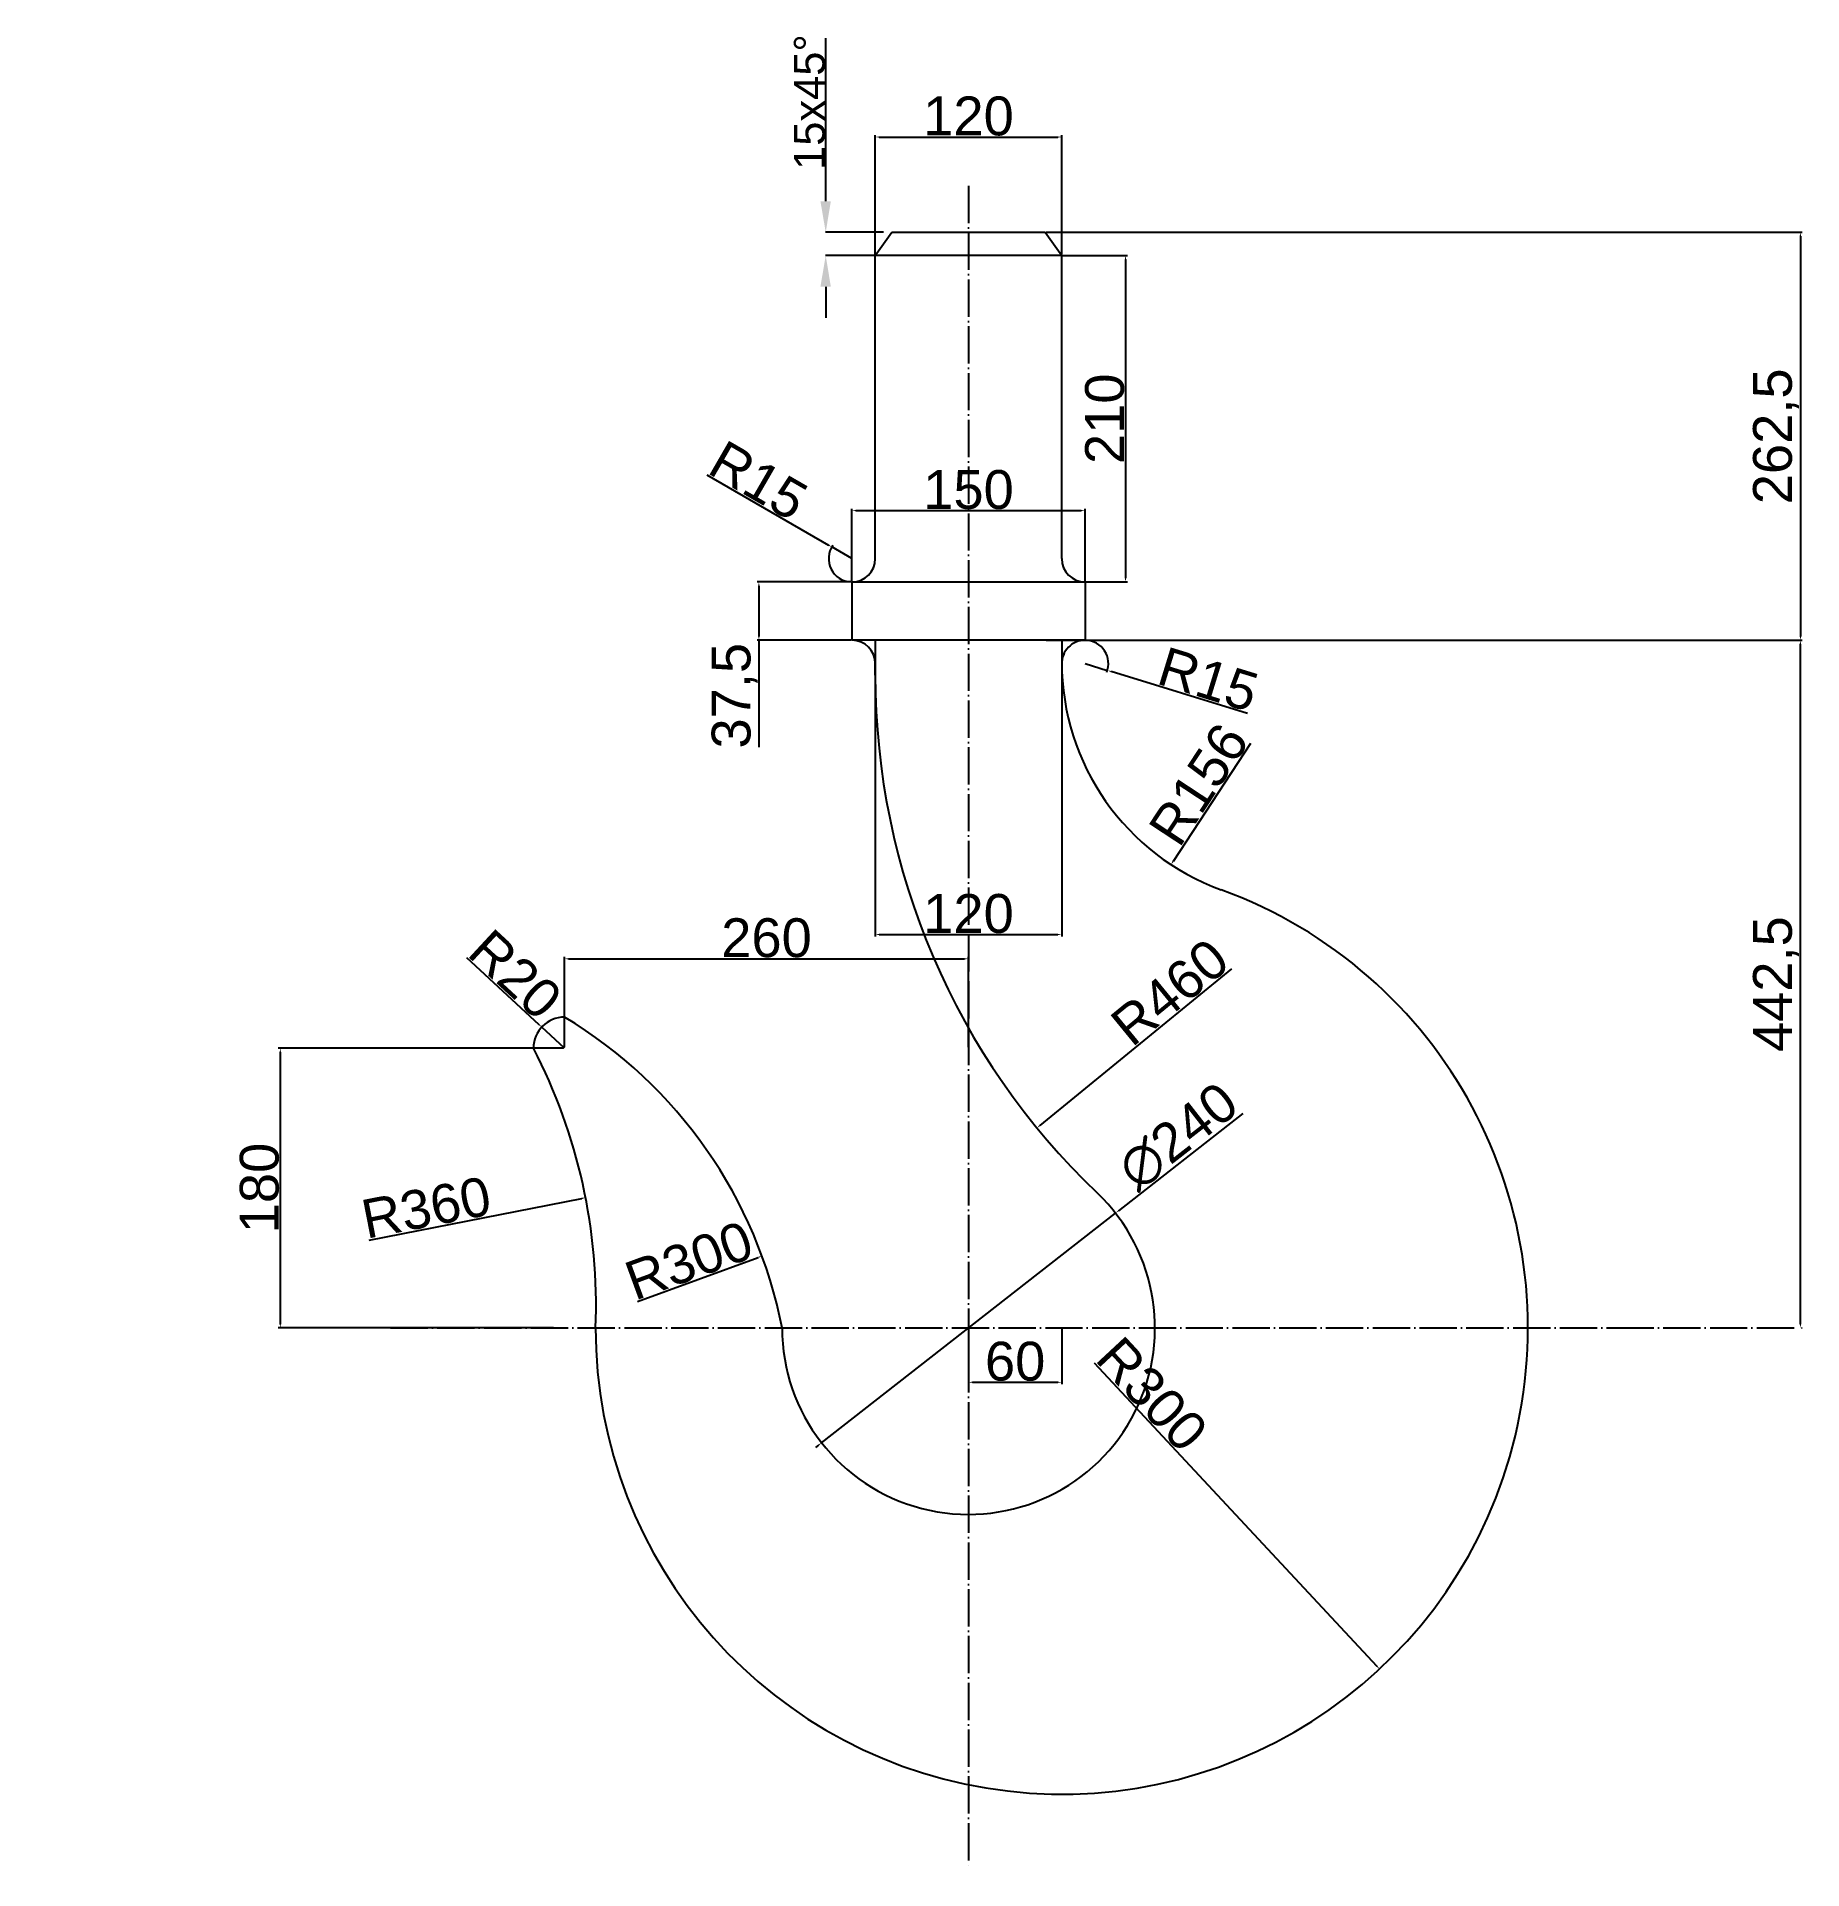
# Model space of a CAD drawing. Header units: millimetres. Extents: x 1744 to 2880, y 1195 to 2374.
import ezdxf

# ---------------------------------------------------------------- set-up
doc = ezdxf.new("R2010")
doc.units = ezdxf.units.MM
doc.linetypes.add('ACAD_ISO04W100', pattern=[30, 24, -3, 0, -3])
for name, color, linetype in [('DIMENCIONES', 2, 'Continuous'), ('Lineas de centro', 1, 'ACAD_ISO04W100'), ('Objeto', 172, 'Continuous')]:
    doc.layers.add(name, color=color, linetype=linetype)
doc.styles.get("Standard").update_dxf_attribs({"font": 'arial.ttf'})
doc.dimstyles.new('Dimensiones 2', dxfattribs={"dimscale": 0, "dimtxt": 25, "dimasz": 2.5, "dimexe": 1.25, "dimexo": 0.625, "dimtad": 1, "dimdec": 1, "dimtxsty": 'Standard', "dimcen": 2.5, "dimclre": 2, "dimclrt": 2, "dimadec": 0, "dimazin": 0, "dimtfac": 1, "dimtdec": 1, "dimtmove": 0, "dimatfit": 3, "dimfxl": 1, "dimtfillclr": 2, "dimarcsym": 0})
doc.dimstyles.get("Standard").update_dxf_attribs({"dimtxt": 0.18, "dimasz": 0.18, "dimexe": 0.18, "dimexo": 0.0625, "dimgap": 0.09, "dimtad": 0, "dimtih": 1, "dimtoh": 1, "dimdec": 4, "dimzin": 0, "dimdsep": 46, "dimtxsty": 'Standard', "dimcen": 0.09, "dimadec": 0, "dimazin": 0, "dimtfac": 1, "dimtdec": 4, "dimtofl": 0, "dimtmove": 0, "dimatfit": 3, "dimfxl": 1, "dimtolj": 1, "dimtzin": 0, "dimarcsym": 0})

# ---------------------------------------------------------------- blocks, each defined once
blk = doc.blocks.new('*D3')
at = {"layer": 'Defpoints', "color": 0, "transparency": 16777216}
for p in [(2403.6, 2309.9), (2283.6, 2233.6), (2403.6, 2233.6)]:
    blk.add_point(p, dxfattribs=at)
at = {"layer": 'DIMENCIONES', "color": 2, "lineweight": -2, "transparency": 16777216}
for p, q in [((2283.6, 2234.2), (2283.6, 2311.1)), ((2403.6, 2234.2), (2403.6, 2311.1))]:
    blk.add_line(p, q, dxfattribs=at)
at = {"layer": 'DIMENCIONES', "color": 0, "lineweight": -2, "transparency": 16777216}
blk.add_line((2286.1, 2309.9), (2401.1, 2309.9), dxfattribs=at)
at = {"layer": 'DIMENCIONES', "color": 0, "transparency": 16777216}
for points in [[(2286.1, 2310.3), (2286.1, 2309.5), (2283.6, 2309.9)], [(2401.1, 2310.3), (2401.1, 2309.5), (2403.6, 2309.9)]]:
    blk.add_solid(points, dxfattribs=at)
at = {"layer": 'DIMENCIONES', "color": 2, "transparency": 16777216, "insert": (2343.6, 2323.3), "char_height": 25, "attachment_point": 5}
blk.add_mtext('120', dxfattribs=at)
blk = doc.blocks.new('*D4')
at = {"layer": 'Defpoints', "color": 0, "transparency": 16777216}
for p in [(2403.6, 2233.6), (2403.6, 2023.6), (2444.6, 2023.6)]:
    blk.add_point(p, dxfattribs=at)
at = {"layer": 'DIMENCIONES', "color": 2, "lineweight": -2, "transparency": 16777216}
for p, q in [((2404.2, 2233.6), (2445.9, 2233.6)), ((2404.2, 2023.6), (2445.9, 2023.6))]:
    blk.add_line(p, q, dxfattribs=at)
at = {"layer": 'DIMENCIONES', "color": 0, "lineweight": -2, "transparency": 16777216}
blk.add_line((2444.6, 2231.1), (2444.6, 2026.1), dxfattribs=at)
at = {"layer": 'DIMENCIONES', "color": 0, "transparency": 16777216}
for points in [[(2444.2, 2231.1), (2445.1, 2231.1), (2444.6, 2233.6)], [(2444.2, 2026.1), (2445.1, 2026.1), (2444.6, 2023.6)]]:
    blk.add_solid(points, dxfattribs=at)
at = {"layer": 'DIMENCIONES', "color": 2, "transparency": 16777216, "insert": (2431.3, 2128.6), "char_height": 25, "attachment_point": 5, "rotation": 90}
blk.add_mtext('210', dxfattribs=at)
blk = doc.blocks.new('*D5')
at = {"layer": 'Defpoints', "color": 0, "transparency": 16777216}
for p in [(2251.7, 2248.6), (2289, 2248.6), (2289, 2233.6)]:
    blk.add_point(p, dxfattribs=at)
at = {"layer": 'DIMENCIONES', "color": 2, "lineweight": -2, "transparency": 16777216}
for p, q in [((2251.7, 2268.6), (2251.7, 2373.6)), ((2288.9, 2248.6), (2251.5, 2248.6)), ((2288.9, 2233.6), (2251.5, 2233.6)), ((2251.7, 2213.6), (2251.7, 2193.6))]:
    blk.add_line(p, q, dxfattribs=at)
at = {"layer": 'DIMENCIONES', "color": 2, "transparency": 16777216}
for points in [[(2248.3, 2268.6), (2255, 2268.6), (2251.7, 2248.6)], [(2248.3, 2213.6), (2255, 2213.6), (2251.7, 2233.6)]]:
    blk.add_solid(points, dxfattribs=at)
at = {"layer": 'DIMENCIONES', "color": 2, "transparency": 16777216, "insert": (2241.4, 2332.4), "char_height": 20, "attachment_point": 5, "rotation": 90}
blk.add_mtext('\\A1;15x45%%D', dxfattribs=at)
blk = doc.blocks.new('*D6')
at = {"layer": 'Defpoints', "color": 0, "transparency": 16777216}
for p in [(2255.6, 2046.1), (2268.6, 2038.6)]:
    blk.add_point(p, dxfattribs=at)
at = {"layer": 'DIMENCIONES', "color": 0, "lineweight": -2, "transparency": 16777216}
for p, q in [((2175.2, 2092.5), (2253.4, 2047.3)), ((2268.6, 2038.6), (2255.6, 2046.1))]:
    blk.add_line(p, q, dxfattribs=at)
at = {"layer": 'DIMENCIONES', "color": 2, "lineweight": -2, "transparency": 16777216}
blk.add_arc((2268.6, 2038.6), 15, 145.2254, 267.6127, dxfattribs=at)
at = {"layer": 'DIMENCIONES', "color": 0, "transparency": 16777216}
blk.add_solid([(2253.7, 2047.7), (2253.2, 2047), (2255.6, 2046.1)], dxfattribs=at)
at = {"layer": 'DIMENCIONES', "color": 2, "transparency": 16777216, "insert": (2208.4, 2088.8), "char_height": 25, "attachment_point": 5, "rotation": 330}
blk.add_mtext('R15', dxfattribs=at)
blk = doc.blocks.new('*D7')
at = {"layer": 'Defpoints', "color": 0, "transparency": 16777216}
for p in [(2268.6, 2023.6), (2208.7, 1986.1), (2268.6, 1986.1)]:
    blk.add_point(p, dxfattribs=at)
at = {"layer": 'DIMENCIONES', "color": 2, "lineweight": -2, "transparency": 16777216}
for p, q in [((2268, 2023.6), (2207.5, 2023.6)), ((2268, 1986.1), (2207.5, 1986.1))]:
    blk.add_line(p, q, dxfattribs=at)
at = {"layer": 'DIMENCIONES', "color": 0, "lineweight": -2, "transparency": 16777216}
for p, q in [((2208.7, 2021.1), (2208.7, 1988.6)), ((2208.7, 1986.1), (2208.7, 1917.2))]:
    blk.add_line(p, q, dxfattribs=at)
at = {"layer": 'DIMENCIONES', "color": 0, "transparency": 16777216}
for points in [[(2208.3, 2021.1), (2209.1, 2021.1), (2208.7, 2023.6)], [(2208.3, 1988.6), (2209.1, 1988.6), (2208.7, 1986.1)]]:
    blk.add_solid(points, dxfattribs=at)
at = {"layer": 'DIMENCIONES', "color": 2, "transparency": 16777216, "insert": (2193.1, 1950.4), "char_height": 25, "attachment_point": 5, "rotation": 90}
blk.add_mtext('37,5', dxfattribs=at)
blk = doc.blocks.new('*D8')
at = {"layer": 'Defpoints', "color": 0, "transparency": 16777216}
for p in [(2418.6, 2069.5), (2268.6, 2023.6), (2418.6, 2023.6)]:
    blk.add_point(p, dxfattribs=at)
at = {"layer": 'DIMENCIONES', "color": 2, "lineweight": -2, "transparency": 16777216}
for p, q in [((2268.6, 2024.2), (2268.6, 2070.7)), ((2418.6, 2024.2), (2418.6, 2070.7))]:
    blk.add_line(p, q, dxfattribs=at)
at = {"layer": 'DIMENCIONES', "color": 0, "lineweight": -2, "transparency": 16777216}
blk.add_line((2271.1, 2069.5), (2416.1, 2069.5), dxfattribs=at)
at = {"layer": 'DIMENCIONES', "color": 0, "transparency": 16777216}
for points in [[(2271.1, 2069.9), (2271.1, 2069.1), (2268.6, 2069.5)], [(2416.1, 2069.9), (2416.1, 2069.1), (2418.6, 2069.5)]]:
    blk.add_solid(points, dxfattribs=at)
at = {"layer": 'DIMENCIONES', "color": 2, "transparency": 16777216, "insert": (2343.6, 2082.9), "char_height": 25, "attachment_point": 5}
blk.add_mtext('150', dxfattribs=at)
blk = doc.blocks.new('*D9')
at = {"layer": 'Defpoints', "color": 0, "transparency": 16777216}
for p in [(2283.6, 1986.1), (2403.6, 1986.1), (2403.6, 1796.7)]:
    blk.add_point(p, dxfattribs=at)
at = {"layer": 'DIMENCIONES', "color": 2, "lineweight": -2, "transparency": 16777216}
for p, q in [((2283.6, 1985.5), (2283.6, 1795.5)), ((2403.6, 1985.5), (2403.6, 1795.5))]:
    blk.add_line(p, q, dxfattribs=at)
at = {"layer": 'DIMENCIONES', "color": 0, "lineweight": -2, "transparency": 16777216}
blk.add_line((2286.1, 1796.7), (2401.1, 1796.7), dxfattribs=at)
at = {"layer": 'DIMENCIONES', "color": 0, "transparency": 16777216}
for points in [[(2286.1, 1797.1), (2286.1, 1796.3), (2283.6, 1796.7)], [(2401.1, 1797.1), (2401.1, 1796.3), (2403.6, 1796.7)]]:
    blk.add_solid(points, dxfattribs=at)
at = {"layer": 'DIMENCIONES', "color": 2, "transparency": 16777216, "insert": (2343.6, 1810.1), "char_height": 25, "attachment_point": 5}
blk.add_mtext('120', dxfattribs=at)
blk = doc.blocks.new('*D10')
at = {"layer": 'Defpoints', "color": 0, "transparency": 16777216}
for p in [(2743.6, 1963.6), (2387.6, 1672.3)]:
    blk.add_point(p, dxfattribs=at)
at = {"layer": 'DIMENCIONES', "color": 0, "lineweight": -2, "transparency": 16777216}
blk.add_line((2512.8, 1774.7), (2389.5, 1673.9), dxfattribs=at)
at = {"layer": 'DIMENCIONES', "color": 0, "transparency": 16777216}
blk.add_solid([(2389.3, 1674.2), (2389.8, 1673.5), (2387.6, 1672.3)], dxfattribs=at)
at = {"layer": 'DIMENCIONES', "color": 2, "transparency": 16777216, "insert": (2473.2, 1759.6), "char_height": 25, "attachment_point": 5, "rotation": 39.292}
blk.add_mtext('R460', dxfattribs=at)
blk = doc.blocks.new('*D11')
at = {"layer": 'Defpoints', "color": 0, "transparency": 16777216}
for p in [(2438.2, 1617.5), (2249, 1469.7)]:
    blk.add_point(p, dxfattribs=at)
at = {"layer": 'DIMENCIONES', "color": 0, "lineweight": -2, "transparency": 16777216}
for p, q in [((2520.1, 1681.5), (2440.1, 1619)), ((2249, 1469.7), (2438.2, 1617.5)), ((2247.1, 1468.2), (2245.1, 1466.6))]:
    blk.add_line(p, q, dxfattribs=at)
at = {"layer": 'DIMENCIONES', "color": 0, "transparency": 16777216}
for points in [[(2439.9, 1619.3), (2440.4, 1618.7), (2438.2, 1617.5)], [(2246.8, 1468.5), (2247.3, 1467.8), (2249, 1469.7)]]:
    blk.add_solid(points, dxfattribs=at)
at = {"layer": 'DIMENCIONES', "color": 2, "transparency": 16777216, "insert": (2478.5, 1666.8), "char_height": 25, "attachment_point": 5, "rotation": 37.9959}
blk.add_mtext('∅240', dxfattribs=at)
blk = doc.blocks.new('*D12')
at = {"layer": 'Defpoints', "color": 0, "transparency": 16777216}
for p in [(2343.6, 1543.6), (2403.6, 1543.6), (2403.6, 1508.6)]:
    blk.add_point(p, dxfattribs=at)
at = {"layer": 'DIMENCIONES', "color": 2, "lineweight": -2, "transparency": 16777216}
for p, q in [((2343.6, 1543), (2343.6, 1507.3)), ((2403.6, 1543), (2403.6, 1507.3))]:
    blk.add_line(p, q, dxfattribs=at)
at = {"layer": 'DIMENCIONES', "color": 0, "lineweight": -2, "transparency": 16777216}
blk.add_line((2346.1, 1508.6), (2401.1, 1508.6), dxfattribs=at)
at = {"layer": 'DIMENCIONES', "color": 0, "transparency": 16777216}
for points in [[(2346.1, 1509), (2346.1, 1508.2), (2343.6, 1508.6)], [(2401.1, 1509), (2401.1, 1508.2), (2403.6, 1508.6)]]:
    blk.add_solid(points, dxfattribs=at)
at = {"layer": 'DIMENCIONES', "color": 2, "transparency": 16777216, "insert": (2373.6, 1522), "char_height": 25, "attachment_point": 5}
blk.add_mtext('60', dxfattribs=at)
blk = doc.blocks.new('*D13')
at = {"layer": 'Defpoints', "color": 0, "transparency": 16777216}
for p in [(2403.6, 1543.6), (2608.1, 1324.1)]:
    blk.add_point(p, dxfattribs=at)
at = {"layer": 'DIMENCIONES', "color": 0, "lineweight": -2, "transparency": 16777216}
blk.add_line((2424.5, 1521.2), (2606.4, 1325.9), dxfattribs=at)
at = {"layer": 'DIMENCIONES', "color": 0, "transparency": 16777216}
blk.add_solid([(2606.7, 1326.2), (2606.1, 1325.6), (2608.1, 1324.1)], dxfattribs=at)
at = {"layer": 'DIMENCIONES', "color": 2, "transparency": 16777216, "insert": (2461.7, 1500.9), "char_height": 25, "attachment_point": 5, "rotation": 312.971}
blk.add_mtext('R300', dxfattribs=at)
blk = doc.blocks.new('*D14')
at = {"layer": 'Defpoints', "color": 0, "transparency": 16777216}
for p in [(2210.7, 1589.9), (1929.1, 1486.4)]:
    blk.add_point(p, dxfattribs=at)
at = {"layer": 'DIMENCIONES', "color": 0, "lineweight": -2, "transparency": 16777216}
blk.add_line((2130.6, 1560.5), (2208.3, 1589), dxfattribs=at)
at = {"layer": 'DIMENCIONES', "color": 0, "transparency": 16777216}
blk.add_solid([(2208.2, 1589.4), (2208.5, 1588.6), (2210.7, 1589.9)], dxfattribs=at)
at = {"layer": 'DIMENCIONES', "color": 2, "transparency": 16777216, "insert": (2163.7, 1586.9), "char_height": 25, "attachment_point": 5, "rotation": 20.1717}
blk.add_mtext('R300', dxfattribs=at)
blk = doc.blocks.new('*D15')
at = {"layer": 'Defpoints', "color": 0, "transparency": 16777216}
for p in [(2097.2, 1627.4), (1743.9, 1558.1)]:
    blk.add_point(p, dxfattribs=at)
at = {"layer": 'DIMENCIONES', "color": 0, "lineweight": -2, "transparency": 16777216}
blk.add_line((1957.8, 1600.1), (2094.7, 1626.9), dxfattribs=at)
at = {"layer": 'DIMENCIONES', "color": 0, "transparency": 16777216}
blk.add_solid([(2094.6, 1627.4), (2094.8, 1626.5), (2097.2, 1627.4)], dxfattribs=at)
at = {"layer": 'DIMENCIONES', "color": 2, "transparency": 16777216, "insert": (1994.6, 1621), "char_height": 25, "attachment_point": 5, "rotation": 11.104}
blk.add_mtext('R360', dxfattribs=at)
blk = doc.blocks.new('*D16')
at = {"layer": 'Defpoints', "color": 0, "transparency": 16777216}
for p in [(2068.9, 1737.2), (2083.6, 1723.6)]:
    blk.add_point(p, dxfattribs=at)
at = {"layer": 'DIMENCIONES', "color": 0, "lineweight": -2, "transparency": 16777216}
for p, q in [((2020.5, 1781.9), (2067.1, 1738.9)), ((2083.6, 1723.6), (2068.9, 1737.2))]:
    blk.add_line(p, q, dxfattribs=at)
at = {"layer": 'DIMENCIONES', "color": 0, "transparency": 16777216}
blk.add_solid([(2067.4, 1739.2), (2066.8, 1738.5), (2068.9, 1737.2)], dxfattribs=at)
at = {"layer": 'DIMENCIONES', "color": 2, "transparency": 16777216, "insert": (2051.9, 1771), "char_height": 25, "attachment_point": 5, "rotation": 317.2784}
blk.add_mtext('R20', dxfattribs=at)
blk = doc.blocks.new('*D17')
at = {"layer": 'Defpoints', "color": 0, "transparency": 16777216}
for p in [(2343.6, 1781.1), (2083.6, 1723.6), (2343.6, 1723.6)]:
    blk.add_point(p, dxfattribs=at)
at = {"layer": 'DIMENCIONES', "color": 2, "lineweight": -2, "transparency": 16777216}
for p, q in [((2083.6, 1724.2), (2083.6, 1782.3)), ((2343.6, 1724.2), (2343.6, 1782.3))]:
    blk.add_line(p, q, dxfattribs=at)
at = {"layer": 'DIMENCIONES', "color": 0, "lineweight": -2, "transparency": 16777216}
blk.add_line((2086.1, 1781.1), (2341.1, 1781.1), dxfattribs=at)
at = {"layer": 'DIMENCIONES', "color": 0, "transparency": 16777216}
for points in [[(2086.1, 1781.5), (2086.1, 1780.7), (2083.6, 1781.1)], [(2341.1, 1781.5), (2341.1, 1780.7), (2343.6, 1781.1)]]:
    blk.add_solid(points, dxfattribs=at)
at = {"layer": 'DIMENCIONES', "color": 2, "transparency": 16777216, "insert": (2213.6, 1794.5), "char_height": 25, "attachment_point": 5}
blk.add_mtext('260', dxfattribs=at)
blk = doc.blocks.new('*D18')
at = {"layer": 'Defpoints', "color": 0, "transparency": 16777216}
for p in [(2083.6, 1723.6), (1900.7, 1543.6), (2077.1, 1543.6)]:
    blk.add_point(p, dxfattribs=at)
at = {"layer": 'DIMENCIONES', "color": 2, "lineweight": -2, "transparency": 16777216}
for p, q in [((2083, 1723.6), (1899.4, 1723.6)), ((2076.5, 1543.6), (1899.4, 1543.6))]:
    blk.add_line(p, q, dxfattribs=at)
at = {"layer": 'DIMENCIONES', "color": 0, "lineweight": -2, "transparency": 16777216}
blk.add_line((1900.7, 1721.1), (1900.7, 1546.1), dxfattribs=at)
at = {"layer": 'DIMENCIONES', "color": 0, "transparency": 16777216}
for points in [[(1900.3, 1721.1), (1901.1, 1721.1), (1900.7, 1723.6)], [(1900.3, 1546.1), (1901.1, 1546.1), (1900.7, 1543.6)]]:
    blk.add_solid(points, dxfattribs=at)
at = {"layer": 'DIMENCIONES', "color": 2, "transparency": 16777216, "insert": (1887.3, 1633.6), "char_height": 25, "attachment_point": 5, "rotation": 90}
blk.add_mtext('180', dxfattribs=at)
blk = doc.blocks.new('*D19')
at = {"layer": 'Defpoints', "color": 0, "transparency": 16777216}
for p in [(2418.6, 1971.1), (2432.9, 1966.7)]:
    blk.add_point(p, dxfattribs=at)
at = {"layer": 'DIMENCIONES', "color": 0, "lineweight": -2, "transparency": 16777216}
for p, q in [((2418.6, 1971.1), (2432.9, 1966.7)), ((2523.2, 1939), (2435.3, 1965.9))]:
    blk.add_line(p, q, dxfattribs=at)
at = {"layer": 'DIMENCIONES', "color": 2, "lineweight": -2, "transparency": 16777216}
blk.add_arc((2418.6, 1971.1), 15, 338.1495, 87.6127, dxfattribs=at)
at = {"layer": 'DIMENCIONES', "color": 0, "transparency": 16777216}
blk.add_solid([(2435.5, 1966.3), (2435.2, 1965.6), (2432.9, 1966.7)], dxfattribs=at)
at = {"layer": 'DIMENCIONES', "color": 2, "transparency": 16777216, "insert": (2497.9, 1960.8), "char_height": 25, "attachment_point": 5, "rotation": 342.9241}
blk.add_mtext('R15', dxfattribs=at)
blk = doc.blocks.new('*D20')
at = {"layer": 'Defpoints', "color": 0, "transparency": 16777216}
for p in [(2559.6, 1972.1), (2473.9, 1841.7)]:
    blk.add_point(p, dxfattribs=at)
at = {"layer": 'DIMENCIONES', "color": 0, "lineweight": -2, "transparency": 16777216}
blk.add_line((2525.1, 1919.6), (2475.3, 1843.8), dxfattribs=at)
at = {"layer": 'DIMENCIONES', "color": 0, "transparency": 16777216}
blk.add_solid([(2474.9, 1844.1), (2475.6, 1843.6), (2473.9, 1841.7)], dxfattribs=at)
at = {"layer": 'DIMENCIONES', "color": 2, "transparency": 16777216, "insert": (2491.8, 1893.4), "char_height": 25, "attachment_point": 5, "rotation": 56.6675}
blk.add_mtext('R156', dxfattribs=at)
blk = doc.blocks.new('*D21')
at = {"layer": 'Defpoints', "color": 0, "transparency": 16777216}
for p in [(2393, 2248.6), (2393, 1986.1), (2879, 1986.1)]:
    blk.add_point(p, dxfattribs=at)
at = {"layer": 'DIMENCIONES', "color": 2, "lineweight": -2, "transparency": 16777216}
for p, q in [((2393.6, 2248.6), (2880.2, 2248.6)), ((2393.6, 1986.1), (2880.2, 1986.1))]:
    blk.add_line(p, q, dxfattribs=at)
at = {"layer": 'DIMENCIONES', "color": 0, "lineweight": -2, "transparency": 16777216}
blk.add_line((2879, 2246.1), (2879, 1988.6), dxfattribs=at)
at = {"layer": 'DIMENCIONES', "color": 0, "transparency": 16777216}
for points in [[(2878.5, 2246.1), (2879.4, 2246.1), (2879, 2248.6)], [(2878.5, 1988.6), (2879.4, 1988.6), (2879, 1986.1)]]:
    blk.add_solid(points, dxfattribs=at)
at = {"layer": 'DIMENCIONES', "color": 2, "transparency": 16777216, "insert": (2863.3, 2117.3), "char_height": 25, "attachment_point": 5, "rotation": 90}
blk.add_mtext('262,5', dxfattribs=at)
blk = doc.blocks.new('*D22')
at = {"layer": 'Defpoints', "color": 0, "transparency": 16777216}
for p in [(2879, 1986.1), (2879, 1986.1), (2879, 1543.6)]:
    blk.add_point(p, dxfattribs=at)
at = {"layer": 'DIMENCIONES', "color": 0, "lineweight": -2, "transparency": 16777216}
blk.add_line((2879, 1546.1), (2879, 1983.6), dxfattribs=at)
at = {"layer": 'DIMENCIONES', "color": 2, "lineweight": -2, "transparency": 16777216}
for p, q in [((2879.6, 1986.1), (2880.2, 1986.1)), ((2879.6, 1543.6), (2880.2, 1543.6))]:
    blk.add_line(p, q, dxfattribs=at)
at = {"layer": 'DIMENCIONES', "color": 0, "transparency": 16777216}
for points in [[(2878.5, 1983.6), (2879.4, 1983.6), (2879, 1986.1)], [(2878.5, 1546.1), (2879.4, 1546.1), (2879, 1543.6)]]:
    blk.add_solid(points, dxfattribs=at)
at = {"layer": 'DIMENCIONES', "color": 2, "transparency": 16777216, "insert": (2863.3, 1764.8), "char_height": 25, "attachment_point": 5, "rotation": 90}
blk.add_mtext('442,5', dxfattribs=at)

msp = doc.modelspace()

# ---------------------------------------------------------------- linework, layer by layer
at = {"layer": 'Lineas de centro'}
for p, q in [((2343.6, 2278.45), (2343.6, 1195.19)), ((1971.65, 1543.59), (2760.59, 1543.59)), ((2760.59, 1543.59), (2877.71, 1543.59))]:
    msp.add_line(p, q, dxfattribs=at)
at = {"layer": 'Objeto'}
for p, q in [((2283.6, 2233.59), (2294.21, 2248.59)), ((2294.21, 2248.59), (2392.99, 2248.59)), ((2392.99, 2248.59), (2403.6, 2233.59)), ((2283.6, 2038.59), (2283.6, 2233.59)), ((2403.6, 2233.59), (2283.6, 2233.59)), ((2403.6, 2038.59), (2403.6, 2233.59)), ((2283.6, 2038.59), (2283.6, 2042.85)), ((2268.6, 2023.59), (2268.6, 1986.09)), ((2268.6, 2023.59), (2418.6, 2023.59)), ((2418.6, 2023.59), (2418.6, 1986.09)), ((2418.6, 1986.09), (2268.6, 1986.09)), ((2283.6, 1963.59), (2283.6, 1971.09)), ((2809.16, 1543.59), (2809.16, 1543.59))]:
    msp.add_line(p, q, dxfattribs=at)
for centre, radius, start, end in [((2268.6, 2038.59), 15, 270, 0), ((2418.6, 2038.59), 15, 180, 270), ((2268.6, 1971.09), 15, 0, 90), ((2418.6, 1971.09), 15, 90, 181.69227), ((2559.6, 1972.07), 156, 180, 249.99481), ((2743.6, 1963.59), 460, 180, 226.39718), ((2403.6, 1543.59), 300, 180, 69.99481), ((2083.6, 1723.59), 20, 90, 180), ((1929.09, 1486.43), 300, 10.9827, 59.00134), ((1743.89, 1558.1), 360, 357.69012, 27.36749), ((2343.6, 1543.59), 120, 180, 46.39718)]:
    msp.add_arc(centre, radius, start, end, dxfattribs=at)

# ---------------------------------------------------------------- dimensions: what is measured, and where the dimension line sits
at = {"layer": 'DIMENCIONES'}
dim = msp.add_linear_dim(base=(2251.66, 2248.59), p1=(2289, 2233.59), p2=(2289, 2248.59), angle=90, text='15x45%%D', dimstyle='Standard', override={"dimtxt": 20, "dimasz": 20, "dimtad": 1, "dimtih": 0, "dimtoh": 0, "dimdec": 1, "dimcen": 5, "dimclrd": 2, "dimclre": 2, "dimclrt": 2, "dimtdec": 1}, dxfattribs=at)
dim.commit()
dim.dimension.update_dxf_attribs({"geometry": '*D5', "text_midpoint": (2251.66, 2332.36), "dimtype": 160})
for base, p1, p2, picture, middle in [((2403.6, 2309.89), (2283.6, 2233.59), (2403.6, 2233.59), '*D3', (2343.6, 2323.28)), ((2418.6, 2069.47), (2268.6, 2023.59), (2418.6, 2023.59), '*D8', (2343.6, 2082.86)), ((2403.6, 1796.71), (2283.6, 1986.09), (2403.6, 1986.09), '*D9', (2343.6, 1810.1)), ((2343.6, 1781.09), (2083.6, 1723.59), (2343.6, 1723.59), '*D17', (2213.6, 1794.48)), ((2403.6, 1508.57), (2343.6, 1543.59), (2403.6, 1543.59), '*D12', (2373.6, 1521.96))]:
    dim = msp.add_linear_dim(base=base, p1=p1, p2=p2, dimstyle='Dimensiones 2', dxfattribs=at)
    dim.commit()
    dim.dimension.update_dxf_attribs({"geometry": picture, "text_midpoint": middle})
for base, p1, p2, picture, middle in [((2878.96, 1986.09), (2392.99, 2248.59), (2392.99, 1986.09), '*D21', (2863.32, 2117.34)), ((2444.64, 2023.59), (2403.6, 2233.59), (2403.6, 2023.59), '*D4', (2431.25, 2128.59)), ((2208.71, 1986.09), (2268.6, 2023.59), (2268.6, 1986.09), '*D7', (2193.06, 1950.41)), ((2878.96, 1986.09), (2878.96, 1543.59), (2878.96, 1986.09), '*D22', (2863.32, 1764.84)), ((1900.69, 1543.59), (2083.6, 1723.59), (2077.11, 1543.59), '*D18', (1887.31, 1633.59))]:
    dim = msp.add_linear_dim(base=base, p1=p1, p2=p2, angle=90, dimstyle='Dimensiones 2', dxfattribs=at)
    dim.commit()
    dim.dimension.update_dxf_attribs({"geometry": picture, "text_midpoint": middle})
for center, mpoint, picture, middle in [((2268.6, 2038.59), (2255.61, 2046.09), '*D6', (2201.67, 2077.23)), ((2418.6, 1971.09), (2432.94, 1966.68), '*D19', (2493.92, 1947.95)), ((2559.6, 1972.07), (2473.88, 1841.74), '*D20', (2503.02, 1886.05)), ((2743.6, 1963.59), (2387.59, 1672.28), '*D10', (2481.69, 1749.28)), ((1743.89, 1558.1), (2097.15, 1627.43), '*D15', (1997.17, 1607.81)), ((1929.09, 1486.43), (2210.69, 1589.88), '*D14', (2168.3, 1574.31)), ((2403.6, 1543.59), (2608.09, 1324.08), '*D13', (2451.85, 1491.8))]:
    dim = msp.add_radius_dim(center=center, mpoint=mpoint, dimstyle='Dimensiones 2', dxfattribs=at)
    dim.commit()
    dim.dimension.update_dxf_attribs({"geometry": picture, "text_midpoint": middle, "dimtype": 164})
dim = msp.add_radius_dim(center=(2083.6, 1723.59), mpoint=(2068.91, 1737.16), dimstyle='Dimensiones 2', dxfattribs=at)
dim.commit()
dim.dimension.update_dxf_attribs({"geometry": '*D16', "text_midpoint": (2051.95, 1771.04)})
dim = msp.add_diameter_dim_2p(p1=(2249.03, 1469.72), p2=(2438.17, 1617.46), dimstyle='Dimensiones 2', dxfattribs=at)
dim.commit()
dim.dimension.update_dxf_attribs({"geometry": '*D11', "text_midpoint": (2487.16, 1655.73), "dimtype": 163})

doc.saveas('drawing.dxf')
